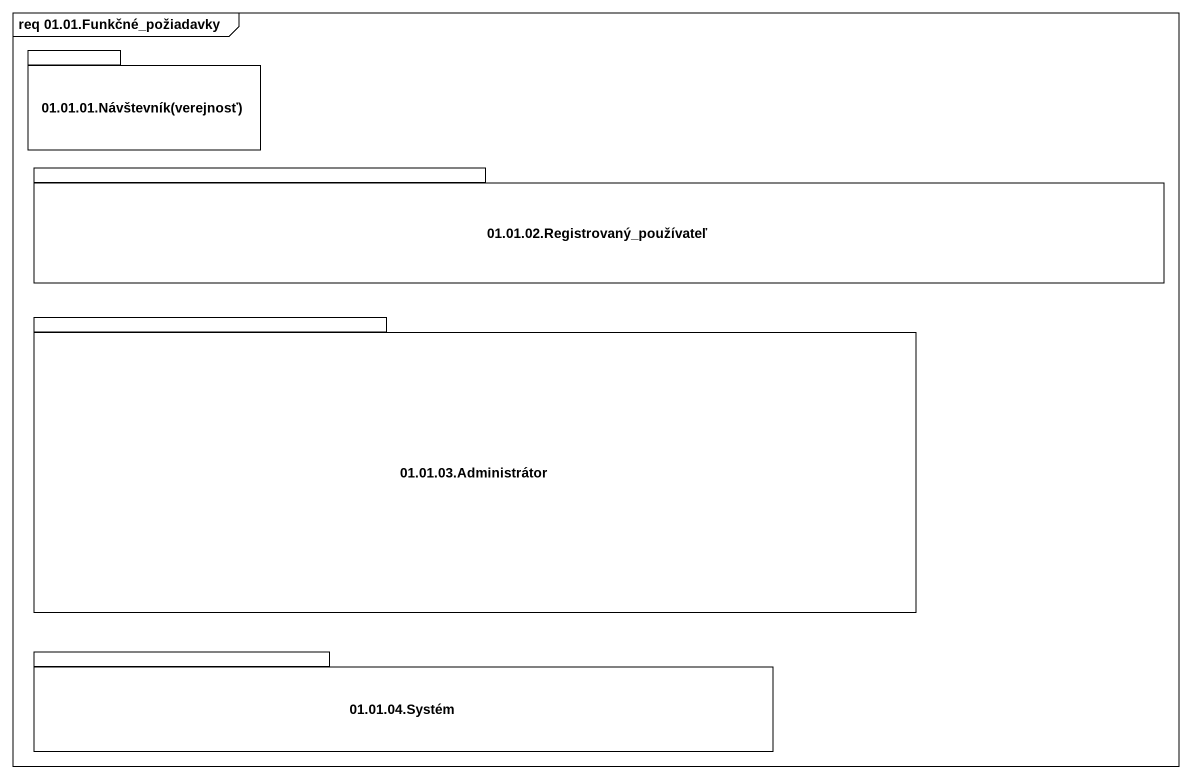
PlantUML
@startuml
mainframe req 01.01.Funkčné_požiadavky
package "01.01.01.Návštevník(verejnosť)" as p01_01_01_Návštevník {
}
package "01.01.02.Registrovaný_používateľ" as p01_01_02_Registrovaný {
}
package "01.01.03.Administrátor" as p01_01_03_Administrátor {
}
package "01.01.04.Systém" as p01_01_04_Systém {
}
@enduml
